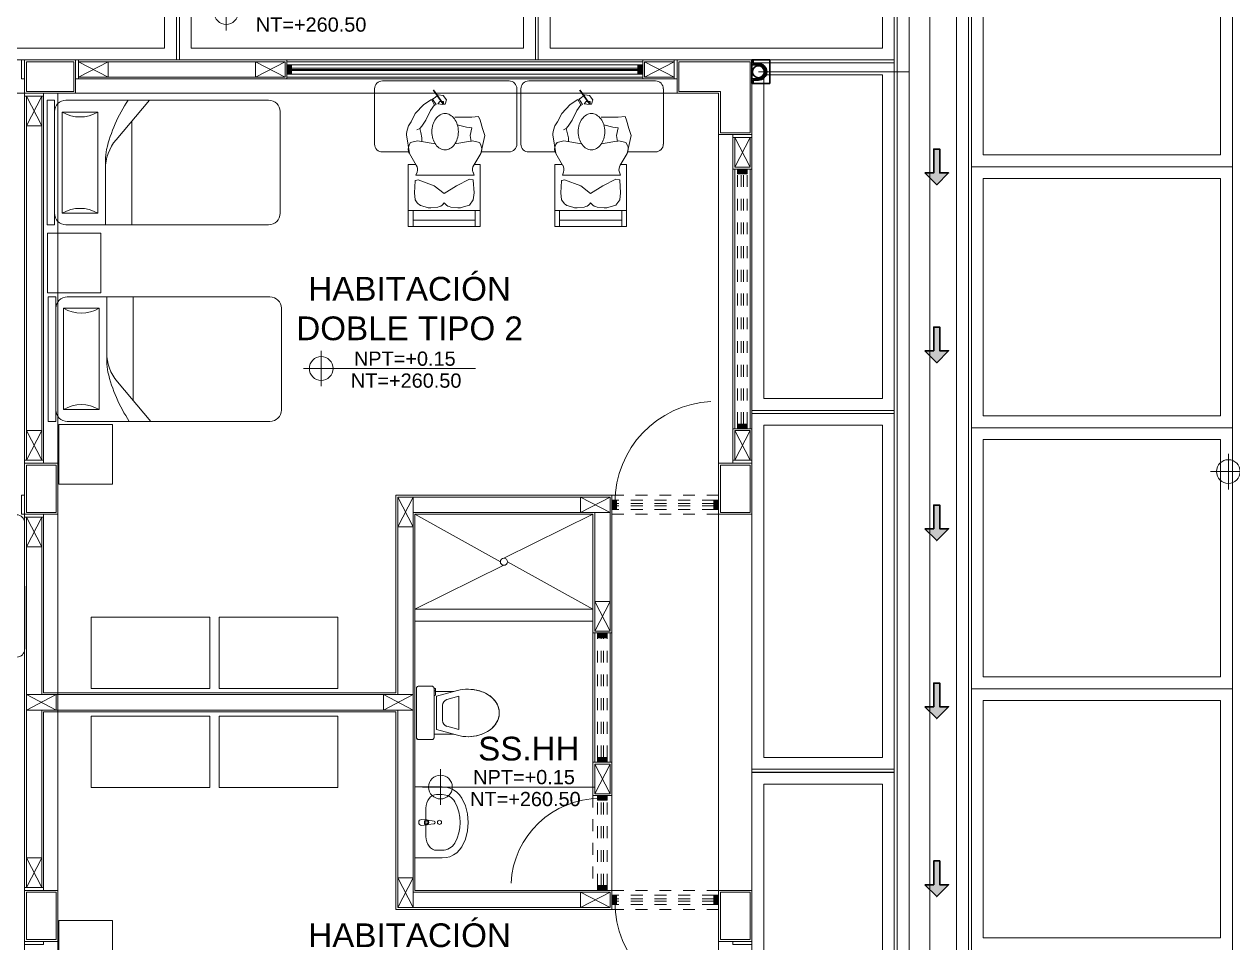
# Model space of a CAD drawing. Header units: metres. Extents: x 349075 to 349285, y 9281902 to 9282050.
# Drawn here: x 349133.65 to 349143.84, y 9281996.08 to 9282003.83 of the extents above; entities that cross this region are included whole.
import ezdxf

# ---------------------------------------------------------------- set-up
doc = ezdxf.new("R2010")
doc.units = ezdxf.units.M
doc.header["$LTSCALE"] = 0.25
doc.linetypes.add('01 nivel$0$HIDDEN2', pattern=[0.1875, 0.125, -0.0625])
doc.linetypes.add('DASHED2', pattern=[0.762, 0.635, -0.127])
for name, color, linetype, lineweight in [('.', 7, 'Continuous', 0), ('0_ CUNETAS', 151, 'Continuous', 5), ('0_VANOS', 30, 'Continuous', 9), ('ARQ-FONDO', 253, 'CONTINUOUS', 9), ('CUNETAS-RED', 5, 'CONTINUOUS', 18)]:
    doc.layers.add(name, color=color, linetype=linetype, lineweight=lineweight)
doc.styles.add('Arial_1', font='arial.ttf', dxfattribs={"height": 0.15})

# ---------------------------------------------------------------- blocks, each defined once
blk = doc.blocks.new('C-4-flat-1-flat-1')
at = {"layer": 'ARQ-FONDO', "lineweight": 0}
for p, q in [((-0.436, -0.063), (-0.436, -0.473)), ((-0.306, -0.043), (-0.416, -0.043)), ((-0.286, -0.088), (-0.286, -0.063)), ((-0.122, -0.088), (-0.286, -0.088)), ((-0.266, -0.127), (-0.09, -0.079)), ((-0.09, -0.079), (-0.122, -0.088)), ((-0.266, -0.268), (-0.266, -0.127)), ((-0.216, -0.268), (-0.216, -0.203)), ((-0.179, -0.155), (-0.077, -0.128)), ((-0.077, -0.408), (-0.077, -0.128)), ((-0.266, -0.268), (-0.266, -0.409)), ((-0.216, -0.268), (-0.216, -0.333)), ((-0.179, -0.381), (-0.077, -0.408)), ((-0.416, -0.493), (-0.306, -0.493)), ((-0.275, -0.418), (-0.286, -0.413)), ((-0.274, -0.454), (-0.286, -0.454)), ((-0.286, -0.473), (-0.274, -0.473)), ((-0.286, -0.473), (-0.274, -0.473)), ((-0.275, -0.454), (-0.275, -0.418)), ((-0.275, -0.448), (-0.122, -0.448)), ((-0.275, -0.448), (-0.122, -0.448)), ((-0.275, -0.454), (-0.275, -0.448)), ((-0.274, -0.454), (-0.275, -0.454)), ((-0.274, -0.473), (-0.274, -0.454)), ((-0.274, -0.473), (-0.274, -0.454)), ((-0.266, -0.409), (-0.09, -0.456)), ((-0.122, -0.448), (-0.09, -0.456))]:
    blk.add_line(p, q, dxfattribs=at)
at = {"layer": 'ARQ-FONDO', "lineweight": 0, "flags": 128}
blk.add_lwpolyline([(-0.416, -0.043), (-0.306, -0.043, -0.016084), (-0.305, -0.043, -0.098696), (-0.298, -0.045, -0.082497), (-0.292, -0.049, -0.052188), (-0.29, -0.052, -0.043988), (-0.288, -0.055, -0.036572), (-0.287, -0.058, -0.034751), (-0.287, -0.061, -0.021821), (-0.286, -0.062, -0.006718), (-0.286, -0.063), (-0.286, -0.473, -0.016083), (-0.286, -0.474, -0.022806), (-0.287, -0.476, -0.021818), (-0.287, -0.478, -0.034754), (-0.288, -0.48, -0.036572), (-0.289, -0.483, -0.043988), (-0.291, -0.486, -0.052186), (-0.294, -0.489, -0.082496), (-0.3, -0.492, -0.082484), (-0.306, -0.493), (-0.416, -0.493, -0.016082), (-0.418, -0.493, -0.098699), (-0.425, -0.491, -0.082496), (-0.43, -0.487, -0.052185), (-0.433, -0.484, -0.043989), (-0.435, -0.481, -0.036572), (-0.436, -0.478, -0.034752), (-0.436, -0.475, -0.021821), (-0.436, -0.473, -0.006719), (-0.436, -0.473), (-0.436, -0.063, -0.016085), (-0.436, -0.062, -0.022804), (-0.436, -0.06, -0.021821), (-0.436, -0.058, -0.034752), (-0.435, -0.056, -0.036572), (-0.434, -0.053, -0.043989), (-0.432, -0.05, -0.052185), (-0.429, -0.047, -0.082499), (-0.423, -0.044, -0.082481), (-0.416, -0.043)], format="xyb", dxfattribs=at)
at = {"layer": 'ARQ-FONDO', "lineweight": 0}
for points in [[(-0.09, -0.456, 0.138325), (0.098, -0.453, 0.067431), (0.17, -0.421, 0.079159), (0.224, -0.373, 0.080244), (0.253, -0.323, 0.196401), (0.251, -0.207, 0.091852), (0.214, -0.151, 0.06635), (0.164, -0.111, 0.067294), (0.091, -0.08, 0.132913), (-0.09, -0.079)], [(-0.09, -0.079, -0.138325), (0.098, -0.082, -0.067431), (0.17, -0.115, -0.079159), (0.224, -0.163, -0.080244), (0.253, -0.212, -0.196401), (0.251, -0.328, -0.091852), (0.214, -0.385, -0.06635), (0.164, -0.424, -0.067294), (0.091, -0.455, -0.132913), (-0.09, -0.456)]]:
    blk.add_lwpolyline(points, format="xyb", dxfattribs=at)
for centre, major_axis, start_param, end_param in [((-0.416, -0.063), (0.02, -0.0013), 1.635126, 3.205922), ((-0.306, -0.063), (0.02, -0.0013), 0.06433, 1.635126), ((-0.166, -0.203), (0.0499, -0.0032), 1.896446, 3.205922), ((-0.166, -0.332), (0.0499, -0.0032), -3.077263, -1.767787), ((-0.416, -0.473), (0.02, -0.0013), -3.077263, -1.506467), ((-0.306, -0.473), (0.02, -0.0013), -1.506467, 0.06433)]:
    blk.add_ellipse(centre, major_axis=major_axis, ratio=1, start_param=start_param, end_param=end_param, dxfattribs=at)
blk = doc.blocks.new('Lavabo 22')
at = {"layer": 'ARQ-FONDO', "linetype": 'Continuous'}
for p, q in [((-0.3, 0), (-0.3, -0.229)), ((0.3, 0), (-0.3, 0)), ((0.3, -0.229), (0.3, 0)), ((0.119, -0.092), (-0.119, -0.092)), ((-0.025, -0.057), (-0.021, -0.099)), ((-0.014, -0.097), (-0.014, -0.082)), ((-0.014, -0.082), (0.014, -0.082)), ((0.014, -0.082), (0.014, -0.097)), ((0.021, -0.099), (0.025, -0.057)), ((-0.235, -0.183), (-0.235, -0.229)), ((-0.018, -0.109), (-0.011, -0.162)), ((0.011, -0.162), (0.018, -0.109)), ((0.235, -0.183), (0.235, -0.229)), ((-0.3, -0.229), (-0.297, -0.263)), ((-0.297, -0.263), (-0.289, -0.295)), ((-0.289, -0.295), (-0.274, -0.326)), ((0.274, -0.326), (0.289, -0.295)), ((0.289, -0.295), (0.297, -0.263)), ((0.297, -0.263), (0.3, -0.229)), ((-0.274, -0.326), (-0.256, -0.353)), ((-0.256, -0.353), (-0.232, -0.377)), ((-0.232, -0.377), (-0.205, -0.396)), ((-0.205, -0.396), (-0.14, -0.426)), ((0.14, -0.426), (0.205, -0.396)), ((0.205, -0.396), (0.232, -0.377)), ((0.232, -0.377), (0.256, -0.353)), ((0.256, -0.353), (0.274, -0.326)), ((-0.14, -0.426), (-0.071, -0.444)), ((-0.071, -0.444), (0, -0.45)), ((0, -0.45), (0.071, -0.444)), ((0.071, -0.444), (0.14, -0.426))]:
    blk.add_line(p, q, dxfattribs=at)
blk.add_circle((0, -0.207), 0.0175, dxfattribs=at)
for centre, radius, start, end in [((0, -0.057), 0.025, 0, 180), ((0, -0.097), 0.0211, 185.1696, 212.771), ((0, -0.097), 0.0136, 180, 0), ((0, -0.097), 0.0211, 327.229, 354.8304), ((0, -0.097), 0.0211, 212.771, 327.229), ((0, -0.16), 0.0112, 187.1389, 352.8611)]:
    blk.add_arc(centre, radius, start, end, dxfattribs=at)
for centre, major_axis, ratio, start_param, end_param in [((-0.119, -0.183), (0.116, 0), 0.783646, 1.570796, 3.141593), ((0.119, -0.183), (0.116, 0), 0.783646, 0, 1.570796), ((-0.119, -0.229), (0, 0.121), 0.956522, 1.570796, 2.644618), ((0.119, -0.229), (0, 0.121), 0.956522, 3.638567, 4.712389), ((0, 0), (0, 0.382), 0.956522, 2.644618, 3.638567)]:
    blk.add_ellipse(centre, major_axis=major_axis, ratio=ratio, start_param=start_param, end_param=end_param, dxfattribs=at)
blk = doc.blocks.new('COLUMNAS BLO DOR 01')
at = {"layer": 'ARQ-FONDO'}
for points, elevation in [([(-5.7, 0), (-6.13, 0), (-6.13, -0.28), (-5.7, -0.28)], -1410.933), ([(-5.715, -0.015), (-6.115, -0.015), (-6.115, -0.265), (-5.715, -0.265)], -1410.933), ([(0, -3.83), (0, -3.4), (-0.28, -3.4), (-0.28, -3.83)], 0), ([(-0.015, -3.815), (-0.015, -3.415), (-0.265, -3.415), (-0.265, -3.815)], 0), ([(0, -7.43), (0, -7), (-0.28, -7), (-0.28, -7.43)], 0), ([(-0.015, -7.415), (-0.015, -7.015), (-0.265, -7.015), (-0.265, -7.415)], 0)]:
    blk.add_lwpolyline(points, close=True, dxfattribs=dict(at, elevation=elevation))
for points in [[(0, -0.63), (0, 0), (-0.63, 0), (-0.63, -0.28), (-0.28, -0.28), (-0.28, -0.63)], [(-0.015, -0.615), (-0.015, -0.015), (-0.615, -0.015), (-0.615, -0.265), (-0.265, -0.265), (-0.265, -0.615)], [(-5.85, -3.83), (-5.85, -3.4), (-6.13, -3.4), (-6.13, -3.83)], [(-5.865, -3.815), (-5.865, -3.415), (-6.115, -3.415), (-6.115, -3.815)], [(-5.85, -7.43), (-5.85, -7), (-6.13, -7), (-6.13, -7.43)], [(-5.865, -7.415), (-5.865, -7.015), (-6.115, -7.015), (-6.115, -7.415)]]:
    blk.add_lwpolyline(points, close=True, dxfattribs=at)
blk = doc.blocks.new('*U998')
at = {"linetype": 'Continuous', "true_color": 0xbebebe}
for points in [[(3032.131, 1351.189), (3032.131, 1351.269), (3032.171, 1351.269), (3032.171, 1351.189)], [(3034.281, 1351.189), (3034.281, 1351.269), (3034.321, 1351.269), (3034.321, 1351.189)]]:
    blk.add_hatch(color=9, dxfattribs=at).paths.add_polyline_path(points)
at = {"layer": '0_VANOS', "linetype": 'Continuous'}
for p, q in [((3032.131, 1351.269), (3032.171, 1351.269)), ((3032.131, 1351.269), (3032.131, 1351.189)), ((3032.171, 1351.269), (3032.171, 1351.189)), ((3034.281, 1351.189), (3034.281, 1351.269)), ((3034.281, 1351.269), (3034.321, 1351.269)), ((3034.321, 1351.269), (3034.321, 1351.189)), ((3032.171, 1351.189), (3032.131, 1351.189)), ((3034.321, 1351.189), (3034.281, 1351.189))]:
    blk.add_line(p, q, dxfattribs=at)
at = {"layer": '0_VANOS', "linetype": '01 nivel$0$HIDDEN2', "ltscale": 0.5}
for p, q in [((3032.171, 1351.269), (3034.281, 1351.269)), ((3032.171, 1351.239), (3034.281, 1351.239)), ((3032.171, 1351.219), (3034.281, 1351.219)), ((3032.171, 1351.189), (3034.281, 1351.189))]:
    blk.add_line(p, q, dxfattribs=at)
at = {"layer": '0_VANOS', "linetype": '01 nivel$0$HIDDEN2'}
blk.add_line((3034.281, 1351.269), (3034.321, 1351.269), dxfattribs=at)
blk = doc.blocks.new('*U1001')
at = {"linetype": 'Continuous', "lineweight": 0, "true_color": 0xbebebe}
for points in [[(3037.252, 1360.543), (3037.212, 1360.543), (3037.212, 1360.463), (3037.252, 1360.463)], [(3040.212, 1360.543), (3040.172, 1360.543), (3040.172, 1360.463), (3040.212, 1360.463)]]:
    blk.add_hatch(color=9, dxfattribs=at).paths.add_polyline_path(points)
at = {"layer": '0_VANOS', "linetype": 'Continuous'}
for p, q in [((3037.252, 1360.513), (3040.172, 1360.513)), ((3037.252, 1360.503), (3040.172, 1360.503)), ((3037.252, 1360.493), (3040.172, 1360.493))]:
    blk.add_line(p, q, dxfattribs=at)
for points in [[(3037.212, 1360.543), (3037.212, 1360.463), (3037.252, 1360.463), (3037.252, 1360.543)], [(3037.252, 1360.543), (3040.172, 1360.543), (3040.172, 1360.463), (3037.252, 1360.463)], [(3040.172, 1360.543), (3040.172, 1360.463), (3040.212, 1360.463), (3040.212, 1360.543)]]:
    blk.add_lwpolyline(points, close=True, dxfattribs=at)
blk = doc.blocks.new('*U997')
at = {"linetype": 'Continuous', "true_color": 0xbebebe}
for points in [[(3032.131, 1351.189), (3032.131, 1351.269), (3032.171, 1351.269), (3032.171, 1351.189)], [(3033.181, 1351.189), (3033.181, 1351.269), (3033.221, 1351.269), (3033.221, 1351.189)]]:
    blk.add_hatch(color=9, dxfattribs=at).paths.add_polyline_path(points)
at = {"layer": '0_VANOS', "linetype": 'Continuous'}
for p, q in [((3032.131, 1351.269), (3032.171, 1351.269)), ((3032.131, 1351.269), (3032.131, 1351.189)), ((3032.171, 1351.269), (3032.171, 1351.189)), ((3033.181, 1351.189), (3033.181, 1351.269)), ((3033.181, 1351.269), (3033.221, 1351.269)), ((3033.221, 1351.269), (3033.221, 1351.189)), ((3032.171, 1351.189), (3032.131, 1351.189)), ((3033.221, 1351.189), (3033.181, 1351.189))]:
    blk.add_line(p, q, dxfattribs=at)
at = {"layer": '0_VANOS', "linetype": '01 nivel$0$HIDDEN2', "ltscale": 0.5}
for p, q in [((3032.171, 1351.269), (3033.181, 1351.269)), ((3032.171, 1351.239), (3033.181, 1351.239)), ((3032.171, 1351.219), (3033.181, 1351.219)), ((3032.171, 1351.189), (3033.181, 1351.189))]:
    blk.add_line(p, q, dxfattribs=at)
at = {"layer": '0_VANOS', "linetype": '01 nivel$0$HIDDEN2'}
blk.add_line((3033.181, 1351.269), (3033.221, 1351.269), dxfattribs=at)
blk = doc.blocks.new('montante')
at = {"layer": 'ARQ-FONDO', "lineweight": 30}
for p, q in [((0, 0.07), (0.045, 0.07)), ((0, 0.06), (0.055, 0.06)), ((0.045, 0.07), (0.045, 0.095)), ((0, -0.06), (0.055, -0.06)), ((0, -0.07), (0.045, -0.07)), ((0.045, -0.07), (0.045, -0.095))]:
    blk.add_line(p, q, dxfattribs=at)
blk.add_lwpolyline([(-0.095, 0.1), (-0.095, -0.1), (0.055, -0.1), (0.055, 0.1)], close=True, dxfattribs=at)
blk.add_circle((0, 0), 0.05, dxfattribs=at)
for centre, radius, start, end in [((0, 0), 0.07, 90, 270), ((0, 0), 0.06, 90, 270), ((0.05, 0.095), 0.005, 0, 180), ((0.05, -0.095), 0.005, 180, 0)]:
    blk.add_arc(centre, radius, start, end, dxfattribs=at)
blk = doc.blocks.new('CAMA DE PLAZA Y MEDIA')
at = {"layer": 'ARQ-FONDO', "linetype": 'ByBlock', "lineweight": 0}
for p, q in [((-2.464, -0.474), (-2.464, 0.576)), ((-2.4, 0.576), (-2.464, 0.576)), ((-2.4, -0.474), (-2.4, 0.576)), ((-2.304, 0.576), (-0.596, 0.576)), ((-1.972, 0.576), (-1.972, 0.031)), ((-1.748, 0.576), (-1.748, -0.298)), ((-2.036, 0.48), (-2.336, 0.48)), ((-2.336, -0.374), (-2.336, 0.48)), ((-2.036, -0.374), (-2.036, 0.48)), ((-0.5, 0.48), (-0.5, -0.378)), ((-1.6, -0.474), (-1.882, -0.14)), ((-2.336, -0.374), (-2.036, -0.374)), ((-2.4, -0.474), (-2.464, -0.474)), ((-0.596, -0.474), (-2.304, -0.474))]:
    blk.add_line(p, q, dxfattribs=at)
for centre, radius, start, end in [((-2.304, 0.48), 0.096, 90, 180), ((-0.596, 0.48), 0.096, 0, 90), ((-2.186, 0.73), 0.292, 239.0362, 300.9638), ((-1.588, 0.107), 0.384, 180, 220.1059), ((-1.588, 0.031), 0.384, 180, 193.3928), ((-0.695, 0.244), 1.302, 193.3928, 213.4501), ((-2.304, -0.378), 0.096, 180, 270), ((-2.186, -0.624), 0.292, 59.0362, 120.9638), ((-0.596, -0.378), 0.096, 270, 0)]:
    blk.add_arc(centre, radius, start, end, dxfattribs=at)
blk = doc.blocks.new('escritorio dormitorios')
at = {"layer": 'ARQ-FONDO', "linetype": 'ByBlock', "lineweight": 0}
for p, q in [((-0.672, 0.428, -11.931), (0.395, 0.429, -80.123)), ((-0.738, -0.105, -80.123), (-0.738, 0.361, -80.123)), ((0.462, 0.362, -148.314), (0.462, -0.104, -148.314)), ((0.401, -0.17, -167.513), (0.163, -0.17, -167.513))]:
    blk.add_line(p, q, dxfattribs=at)
at = {"layer": 'ARQ-FONDO', "lineweight": 0}
for p, q in [((-0.395, 0.153), (-0.323, 0.229)), ((-0.323, 0.229), (-0.258, 0.272)), ((-0.234, 0.227), (-0.267, 0.178)), ((-0.258, 0.272), (-0.234, 0.227)), ((-0.254, 0.263), (-0.249, 0.275)), ((-0.249, 0.275), (-0.219, 0.229)), ((-0.219, 0.229), (-0.236, 0.221)), ((-0.43, 0.084), (-0.395, 0.153)), ((-0.267, 0.178), (-0.307, 0.097)), ((-0.356, 0.026), (-0.381, 0.016)), ((-0.34, 0.048), (-0.356, 0.026)), ((-0.307, 0.097), (-0.34, 0.048)), ((-0.445, -0.183), (-0.469, -0.027)), ((-0.447, -0.112), (-0.434, -0.09)), ((-0.434, -0.09), (-0.376, -0.077)), ((-0.376, -0.077), (-0.228, -0.103)), ((0.088, -0.077), (-0.061, -0.103)), ((0.146, -0.09), (0.088, -0.077)), ((0.158, -0.112), (0.146, -0.09)), ((-0.387, -0.281), (-0.445, -0.183)), ((0.098, -0.281), (0.157, -0.183)), ((-0.454, -0.277), (-0.454, -0.799)), ((-0.389, -0.277), (-0.454, -0.277)), ((0.152, -0.277), (0.101, -0.277)), ((0.152, -0.799), (0.152, -0.277)), ((-0.394, -0.411), (-0.37, -0.406)), ((-0.389, -0.367), (-0.38, -0.34)), ((0.101, -0.367), (-0.389, -0.367)), ((-0.389, -0.367), (0.101, -0.367)), ((-0.37, -0.406), (-0.235, -0.457)), ((-0.048, -0.457), (0.062, -0.399)), ((0.062, -0.399), (0.092, -0.405)), ((0.101, -0.367), (0.092, -0.34)), ((-0.396, -0.413), (-0.402, -0.515)), ((-0.235, -0.457), (-0.151, -0.522)), ((-0.151, -0.522), (-0.048, -0.457)), ((0.094, -0.408), (0.101, -0.515)), ((-0.402, -0.515), (-0.396, -0.573)), ((-0.396, -0.573), (-0.378, -0.599)), ((-0.159, -0.609), (-0.151, -0.599)), ((-0.143, -0.609), (-0.151, -0.599)), ((0.094, -0.573), (0.062, -0.618)), ((0.101, -0.515), (0.094, -0.573)), ((-0.454, -0.664), (0.152, -0.664)), ((-0.414, -0.664), (-0.414, -0.799)), ((-0.34, -0.626), (-0.294, -0.64)), ((-0.265, -0.642), (-0.205, -0.635)), ((-0.037, -0.642), (-0.096, -0.635)), ((0.062, -0.618), (-0.007, -0.64)), ((0.111, -0.664), (0.111, -0.799)), ((-0.454, -0.799), (0.152, -0.799)), ((-0.414, -0.747), (0.111, -0.747))]:
    blk.add_line(p, q, dxfattribs=at)
at = {"layer": 'ARQ-FONDO', "lineweight": 0, "const_width": 0.014}
blk.add_lwpolyline([(-0.157, 0.23), (-0.243, 0.352)], dxfattribs=at)
at = {"layer": 'ARQ-FONDO', "lineweight": 0}
for points in [[(-0.249, 0.275), (-0.227, 0.287), (-0.201, 0.31), (-0.16, 0.306), (-0.133, 0.27), (-0.143, 0.233), (-0.156, 0.233), (-0.156, 0.254), (-0.189, 0.255), (-0.205, 0.236), (-0.162, 0.228)], [(0.157, -0.183), (0.191, -0.032), (0.171, 0.026), (0.152, 0.097), (0.139, 0.129), (0.081, 0.122), (0.023, 0.122), (-0.061, 0.122)], [(-0.43, 0.084), (-0.453, 0.049), (-0.464, 0.013), (-0.469, -0.015), (-0.469, -0.03)], [(-0.356, 0.026), (-0.348, -0.008), (-0.339, -0.052), (-0.339, -0.083)], [(-0.041, 0.058), (0.036, 0.039), (0.081, 0.032), (0.068, -0.032), (0.075, -0.084)]]:
    blk.add_lwpolyline(points, dxfattribs=at)
blk.add_lwpolyline([(-0.256, 0, 0.07405), (-0.247, -0.06, 0.084801), (-0.223, -0.108, 0.106336), (-0.185, -0.142, 0.128955), (-0.144, -0.153, 0.128955), (-0.103, -0.142, 0.106336), (-0.065, -0.108, 0.084801), (-0.041, -0.06, 0.07405), (-0.032, 0, 0.07405), (-0.041, 0.06, 0.084801), (-0.065, 0.108, 0.106336), (-0.103, 0.142, 0.128955), (-0.144, 0.153, 0.128955), (-0.185, 0.142, 0.106336), (-0.223, 0.108, 0.084801), (-0.247, 0.06, 0.07405)], format="xyb", close=True, dxfattribs=at)
at = {"layer": 'ARQ-FONDO', "linetype": 'ByBlock', "lineweight": 0, "elevation": -80.123}
blk.add_lwpolyline([(-0.451, -0.171), (-0.672, -0.171, -0.414214), (-0.738, -0.105)], format="xyb", dxfattribs=at)
at = {"layer": 'ARQ-FONDO', "linetype": 'ByBlock', "lineweight": 0}
for centre, start, end in [((-0.672, 0.361, -11.931), 90, 180), ((0.395, 0.362, -80.123), 360, 90), ((0.395, -0.104, -148.314), 270, 0)]:
    blk.add_arc(centre, 0.0665, start, end, dxfattribs=at)
at = {"layer": 'ARQ-FONDO', "lineweight": 0}
for centre, radius, start, end in [((-0.384, -0.147), 0.0714, 150.9331, 210.9765), ((0.095, -0.147), 0.0714, 329.0235, 29.0669), ((-0.448, -0.318), 0.0714, 341.5564, 30.9765), ((0.159, -0.318), 0.0714, 149.0235, 198.4436), ((0.091, -0.408), 0.0028, 3.3682, 78.6956), ((0.091, -0.408), 0.0028, 3.3682, 78.6956), ((-0.393, -0.413), 0.0028, 101.3044, 176.6318), ((-0.32, -0.557), 0.0714, 215.5514, 252.9054), ((-0.214, -0.564), 0.0714, 277.1215, 321.3261), ((-0.087, -0.564), 0.0714, 218.6739, 262.8785), ((-0.273, -0.571), 0.0714, 252.9054, 277.1215), ((-0.028, -0.571), 0.0714, 262.8785, 287.0946)]:
    blk.add_arc(centre, radius, start, end, dxfattribs=at)
blk = doc.blocks.new('*U1569')
blk.add_arc((0.022, 0.048), 0.853, 0.1579, 87.0814)
blk = doc.blocks.new('*U995')
at = {"lineweight": 0}
blk.add_arc((0.022, 0.048), 0.753, 0.1579, 87.0814, dxfattribs=at)
blk = doc.blocks.new('*U1074')
at = {"linetype": 'Continuous', "true_color": 0xbebebe}
for points in [[(3032.131, 1351.189), (3032.131, 1351.269), (3032.171, 1351.269), (3032.171, 1351.189)], [(3032.991, 1351.189), (3032.991, 1351.269), (3033.031, 1351.269), (3033.031, 1351.189)]]:
    blk.add_hatch(color=9, dxfattribs=at).paths.add_polyline_path(points)
at = {"layer": '0_VANOS', "linetype": 'Continuous'}
for p, q in [((3032.131, 1351.269), (3032.171, 1351.269)), ((3032.131, 1351.269), (3032.131, 1351.189)), ((3032.171, 1351.269), (3032.171, 1351.189)), ((3032.991, 1351.189), (3032.991, 1351.269)), ((3032.991, 1351.269), (3033.031, 1351.269)), ((3033.031, 1351.269), (3033.031, 1351.189)), ((3032.171, 1351.189), (3032.131, 1351.189)), ((3033.031, 1351.189), (3032.991, 1351.189))]:
    blk.add_line(p, q, dxfattribs=at)
at = {"layer": '0_VANOS', "linetype": '01 nivel$0$HIDDEN2', "ltscale": 0.5}
for p, q in [((3032.171, 1351.269), (3032.991, 1351.269)), ((3032.171, 1351.239), (3032.991, 1351.239)), ((3032.171, 1351.219), (3032.991, 1351.219)), ((3032.171, 1351.189), (3032.991, 1351.189))]:
    blk.add_line(p, q, dxfattribs=at)
at = {"layer": '0_VANOS', "linetype": '01 nivel$0$HIDDEN2'}
blk.add_line((3032.991, 1351.269), (3033.031, 1351.269), dxfattribs=at)
blk = doc.blocks.new('*U999')
at = {"linetype": 'Continuous', "true_color": 0xbebebe}
for points in [[(3032.131, 1351.189), (3032.131, 1351.269), (3032.171, 1351.269), (3032.171, 1351.189)], [(3032.891, 1351.189), (3032.891, 1351.269), (3032.931, 1351.269), (3032.931, 1351.189)]]:
    blk.add_hatch(color=9, dxfattribs=at).paths.add_polyline_path(points)
at = {"layer": '0_VANOS', "linetype": 'Continuous'}
for p, q in [((3032.131, 1351.269), (3032.171, 1351.269)), ((3032.131, 1351.269), (3032.131, 1351.189)), ((3032.171, 1351.269), (3032.171, 1351.189)), ((3032.891, 1351.189), (3032.891, 1351.269)), ((3032.891, 1351.269), (3032.931, 1351.269)), ((3032.931, 1351.269), (3032.931, 1351.189)), ((3032.171, 1351.189), (3032.131, 1351.189)), ((3032.931, 1351.189), (3032.891, 1351.189))]:
    blk.add_line(p, q, dxfattribs=at)
at = {"layer": '0_VANOS', "linetype": '01 nivel$0$HIDDEN2', "ltscale": 0.5}
for p, q in [((3032.171, 1351.269), (3032.891, 1351.269)), ((3032.171, 1351.239), (3032.891, 1351.239)), ((3032.171, 1351.219), (3032.891, 1351.219)), ((3032.171, 1351.189), (3032.891, 1351.189))]:
    blk.add_line(p, q, dxfattribs=at)
at = {"layer": '0_VANOS', "linetype": '01 nivel$0$HIDDEN2'}
blk.add_line((3032.891, 1351.269), (3032.931, 1351.269), dxfattribs=at)
blk = doc.blocks.new('Cotas de elevación - M_Cota de elevación - Destino rellenado-517392-Nivel 1')
at = {"layer": 'ARQ-FONDO'}
for p, q in [((0, -0.0015), (0, 0.0015)), ((-0.0015, 0), (0.013, 0))]:
    blk.add_line(p, q, dxfattribs=at)
blk.add_circle((0, 0), 0.001, dxfattribs=at)
blk = doc.blocks.new('EDF 06 PG BLOQUE')
at = {"layer": 'ARQ-FONDO'}
for p, q in [((-3.92, 0, 0), (-5.675, 0, 0)), ((-5.675, -0.16, 0), (-5.675, 0, 0)), ((-0.92, 0, 0), (-3.92, 0, 0)), ((-3.92, -0.16, 0), (-3.92, 0, 0)), ((-5.425, -0.015, -1410.933), (-5.675, -0.145, -1410.933)), ((-5.675, -0.015, -1410.933), (-5.425, -0.145, -1410.933)), ((-4.185, -0.015, 0), (-5.425, -0.015, 0)), ((-4.185, -0.015, -1410.933), (-3.935, -0.145, -1410.933)), ((-3.935, -0.015, -1410.933), (-4.185, -0.145, -1410.933)), ((-0.92, -0.015, 684.918), (-3.92, -0.015, 684.918)), ((-0.905, -0.015, -1410.933), (-0.655, -0.145, -1410.933)), ((-0.655, -0.015, -1410.933), (-0.905, -0.145, -1410.933)), ((-3.92, -0.16, 0), (-5.675, -0.16, 0)), ((-4.185, -0.145, 0), (-5.425, -0.145, -1410.933)), ((-0.92, -0.145, 684.918), (-3.92, -0.145, 684.918)), ((-0.92, -0.16, 0), (-3.92, -0.16, 0)), ((-6.13, -0.305, -1410.933), (-6.13, -3.375)), ((-6.13, -0.305, -1410.933), (-5.97, -0.305, -1410.933)), ((-6.115, -0.555, -1410.933), (-5.985, -0.305, -1410.933)), ((-6.115, -0.305, -1410.933), (-5.985, -0.555, -1410.933)), ((-5.97, -0.305, -1410.933), (-5.97, -3.375)), ((-6.115, -0.555, 684.918), (-6.115, -3.125)), ((-5.985, -0.555, 684.918), (-5.985, -3.125)), ((-0.145, -0.905), (-0.015, -0.655)), ((-0.145, -0.655), (-0.015, -0.905)), ((-0.16, -0.92, 0), (-0.16, -3.2, 0)), ((-0.145, -0.92, 684.918), (-0.145, -3.11, 684.918)), ((-0.015, -0.92, 684.918), (-0.015, -3.11, 684.918)), ((0, -0.92, 0), (0, -3.11, 0)), ((-6.115, -3.125), (-5.985, -3.375)), ((-6.115, -3.375), (-5.985, -3.125)), ((-0.145, -3.125), (-0.015, -3.375)), ((-0.145, -3.375), (-0.015, -3.125)), ((-6.13, -3.375), (-5.97, -3.375)), ((-1.18, -3.67, 0), (-3, -3.67, 0)), ((-3, -3.67, 0), (-3, -5.335, 0)), ((-1.195, -3.685, 684.918), (-2.985, -3.685, 684.918)), ((-2.985, -3.685, 684.918), (-2.985, -5.35, 684.918)), ((-2.985, -3.935, 684.918), (-2.855, -3.685, 684.918)), ((-2.985, -3.685, 684.918), (-2.855, -3.935, 684.918)), ((-1.195, -3.685, 684.918), (-1.445, -3.815, 684.918)), ((-1.445, -3.685, 684.918), (-1.195, -3.815, 684.918)), ((-1.195, -3.685, 684.918), (-1.195, -4.565, 684.918)), ((-1.18, -3.83, 0), (-1.18, -3.67, 0)), ((-6.13, -3.83, 0), (-6.13, -7, 0)), ((-6.13, -3.855, 0), (-6.13, -7, 0)), ((-6.13, -3.855, 0), (-5.97, -3.855, 0)), ((-6.115, -4.105), (-5.985, -3.855)), ((-6.115, -3.855), (-5.985, -4.105)), ((-5.97, -3.855, 0), (-5.97, -5.335, 0)), ((-1.325, -3.815, 684.918), (-2.855, -3.815, 684.918)), ((-2.855, -3.815, 684.918), (-2.855, -7.015, 684.918)), ((-1.34, -3.83, 0), (-2.84, -3.83, 0)), ((-2.84, -3.83, 0), (-2.84, -7, 0)), ((-1.34, -3.83, 0), (-1.34, -5.92, 0)), ((-1.325, -3.815, 684.918), (-1.325, -4.565, 684.918)), ((-1.18, -3.83, 0), (-1.18, -5.92, 0)), ((-6.115, -4.105), (-6.115, -6.725)), ((-5.985, -4.105), (-5.985, -5.35, 684.918)), ((-1.325, -4.565, -684.918), (-1.195, -4.815, -684.918)), ((-1.325, -4.815, -684.918), (-1.195, -4.565, -684.918)), ((-1.34, -4.63, 684.918), (-2.84, -4.63, 684.918)), ((-1.34, -4.73, 684.918), (-2.84, -4.73, 684.918)), ((-1.18, -4.83, 0), (-1.34, -4.83, 0)), ((-1.325, -4.83, 684.918), (-1.325, -5.92, 684.918)), ((-1.195, -4.83, 684.918), (-1.195, -5.92, 684.918)), ((-6.115, -5.35, 684.918), (-5.865, -5.48, 684.918)), ((-5.865, -5.35, 684.918), (-6.115, -5.48, 684.918)), ((-3, -5.335, 0), (-5.97, -5.335, 0)), ((-3.105, -5.35, 684.918), (-5.865, -5.35, 684.918)), ((-3.105, -5.35, 684.918), (-2.855, -5.48, 684.918)), ((-2.855, -5.35, 684.918), (-3.105, -5.48, 684.918)), ((-2.985, -5.35, 684.918), (-2.985, -5.35, 684.918)), ((-5.985, -5.48, 684.918), (-5.985, -6.725)), ((-5.97, -5.495, 0), (-5.97, -6.85, 0)), ((-5.97, -5.495, 0), (-5.97, -7, 0)), ((-3, -5.495, 0), (-5.97, -5.495, 0)), ((-3.105, -5.48, 684.918), (-5.865, -5.48, 684.918)), ((-3, -5.495, 0), (-3, -7.16, 0)), ((-2.985, -5.48, 684.918), (-2.985, -7.145, 684.918)), ((-1.325, -5.935), (-1.195, -6.185)), ((-1.325, -6.185), (-1.195, -5.935)), ((-1.18, -7, 0), (-1.18, -6.2)), ((-6.115, -6.725), (-5.985, -6.975)), ((-6.115, -6.975), (-5.985, -6.725)), ((-2.985, -7.145, 684.918), (-2.855, -6.895, 684.918)), ((-2.985, -6.895, 684.918), (-2.855, -7.145, 684.918)), ((-1.445, -7.015, 684.918), (-2.855, -7.015, 684.918)), ((-1.18, -7, 0), (-2.84, -7, 0)), ((-1.195, -7.015), (-1.445, -7.145)), ((-1.445, -7.015), (-1.195, -7.145)), ((-1.18, -7, 0), (-1.18, -7.16, 0)), ((-1.18, -7.16, 0), (-3, -7.16, 0)), ((-1.445, -7.145, 684.918), (-2.985, -7.145, 684.918)), ((-6.13, -7.33, 0), (-6.13, -10.55, 0))]:
    blk.add_line(p, q, dxfattribs=at)
at = {"layer": 'ARQ-FONDO', "lineweight": 0}
for p, q in [((-2.84, -3.83, 0), (-2.12, -4.23, 0)), ((-1.34, -3.83, 0), (-2.09, -4.2, 0)), ((-2.09, -4.26, 0), (-2.84, -4.63, 0)), ((-2.06, -4.23, 0), (-1.34, -4.63, 0))]:
    blk.add_line(p, q, dxfattribs=at)
at = {"layer": 'ARQ-FONDO', "lineweight": 5}
blk.add_line((0, -3.83), (0, -7, 0), dxfattribs=at)
at = {"layer": 'ARQ-FONDO', "ltscale": 0.7}
for points, elevation in [([(-19.23, 1.5), (1.5, 1.5), (1.5, -12.33), (-19.23, -12.33)], 0), ([(-0.63, -0.28), (-0.63, 0), (-17.1, 0), (-17.1, -0.28)], 0), ([(-5.85, -0.28), (-6.13, -0.28), (-6.13, -10.55), (-5.85, -10.55)], 684.918)]:
    blk.add_lwpolyline(points, close=True, dxfattribs=dict(at, elevation=elevation))
at = {"layer": 'ARQ-FONDO'}
for points, elevation in [([(-5.7, 0), (-5.675, 0), (-5.675, -0.16), (-5.7, -0.16)], -1410.933), ([(-0.655, 0), (-0.92, 0), (-0.92, -0.16), (-0.655, -0.16)], -1410.933), ([(-0.63, 0), (-0.655, 0), (-0.655, -0.16), (-0.63, -0.16)], -1410.933), ([(-6.13, 0), (-6.155, 0), (-6.155, -0.16), (-6.13, -0.16)], -1410.933), ([(-5.675, -0.015), (-5.425, -0.015), (-5.425, -0.145), (-5.675, -0.145)], -1410.933), ([(-3.935, -0.015), (-4.185, -0.015), (-4.185, -0.145), (-3.935, -0.145)], -1410.933), ([(-0.655, -0.015), (-0.905, -0.015), (-0.905, -0.145), (-0.655, -0.145)], -1410.933), ([(-6.13, -0.28), (-6.13, -0.305), (-5.97, -0.305), (-5.97, -0.28)], -1410.933), ([(-6.115, -0.305), (-6.115, -0.555), (-5.985, -0.555), (-5.985, -0.305)], -1410.933), ([(-0.16, -3.375), (-0.16, -3.11), (0, -3.11), (0, -3.375)], 0), ([(-0.145, -3.375), (-0.145, -3.125), (-0.015, -3.125), (-0.015, -3.375)], 0), ([(-0.16, -3.4), (-0.16, -3.375), (0, -3.375), (0, -3.4)], 0), ([(-2.985, -3.685), (-2.985, -3.935), (-2.855, -3.935), (-2.855, -3.685)], 684.918), ([(-1.445, -3.685), (-1.195, -3.685), (-1.195, -3.815), (-1.445, -3.815)], 684.918), ([(-1.325, -4.815), (-1.325, -4.565), (-1.195, -4.565), (-1.195, -4.815)], -684.918), ([(-5.865, -5.35), (-6.115, -5.35), (-6.115, -5.48), (-5.865, -5.48)], 684.918), ([(-2.855, -5.35), (-3.105, -5.35), (-3.105, -5.48), (-2.855, -5.48)], 684.918), ([(-1.34, -6.2), (-1.34, -5.92), (-1.18, -5.92), (-1.18, -6.2)], 0), ([(-1.325, -6.185), (-1.325, -5.935), (-1.195, -5.935), (-1.195, -6.185)], 0), ([(-2.985, -6.895), (-2.985, -7.145), (-2.855, -7.145), (-2.855, -6.895)], 684.918), ([(-1.445, -7.015), (-1.195, -7.015), (-1.195, -7.145), (-1.445, -7.145)], 0), ([(-0.16, -7.43), (-0.16, -7.455), (0, -7.455), (0, -7.43)], 0)]:
    blk.add_lwpolyline(points, close=True, dxfattribs=dict(at, elevation=elevation))
at = {"layer": 'ARQ-FONDO', "ltscale": 0.7}
blk.add_lwpolyline([(0, -0.63), (-0.28, -0.63), (-0.28, -10.2), (0, -10.2)], close=True, dxfattribs=at)
at = {"layer": 'ARQ-FONDO'}
for points in [[(-0.16, -0.63), (-0.16, -0.655), (0, -0.655), (0, -0.63)], [(-0.16, -0.655), (-0.16, -0.92), (0, -0.92), (0, -0.655)], [(-0.145, -0.655), (-0.145, -0.905), (-0.015, -0.905), (-0.015, -0.655)], [(-6.115, -3.375), (-6.115, -3.125), (-5.985, -3.125), (-5.985, -3.375)], [(-6.13, -3.4), (-6.13, -3.375), (-5.97, -3.375), (-5.97, -3.4)], [(-6.13, -3.67), (-6.155, -3.67), (-6.155, -3.83), (-6.13, -3.83)], [(-6.13, -3.83), (-6.13, -3.855), (-5.97, -3.855), (-5.97, -3.83)], [(-6.115, -3.855), (-6.115, -4.105), (-5.985, -4.105), (-5.985, -3.855)], [(-6.115, -6.975), (-6.115, -6.725), (-5.985, -6.725), (-5.985, -6.975)], [(-6.13, -7), (-6.13, -6.975), (-5.97, -6.975), (-5.97, -7)], [(-6.13, -7.43), (-6.13, -7.455), (-5.97, -7.455), (-5.97, -7.43)]]:
    blk.add_lwpolyline(points, close=True, dxfattribs=at)
at = {"layer": 'ARQ-FONDO', "lineweight": 0}
for points, elevation in [([(-5.938, -1.461), (-5.487, -1.461), (-5.487, -1.962), (-5.938, -1.962)], -1390.384), ([(-5.841, -3.575), (-5.39, -3.575), (-5.39, -3.074), (-5.841, -3.074)], -2075.302), ([(-4.57, -5.298), (-5.57, -5.298), (-5.57, -4.698), (-4.57, -4.698)], -705.466), ([(-3.491, -5.298), (-4.491, -5.298), (-4.491, -4.698), (-3.491, -4.698)], -705.466), ([(-4.57, -5.532), (-5.57, -5.532), (-5.57, -6.132), (-4.57, -6.132)], -705.466), ([(-3.491, -5.532), (-4.491, -5.532), (-4.491, -6.132), (-3.491, -6.132)], -705.466), ([(-5.841, -7.255), (-5.39, -7.255), (-5.39, -7.756), (-5.841, -7.756)], -2075.302)]:
    blk.add_lwpolyline(points, close=True, dxfattribs=dict(at, elevation=elevation))
at = {"layer": 'ARQ-FONDO', "linetype": 'DASHED2', "ltscale": 0.3}
for points, elevation in [([(-0.28, -3.67), (-1.18, -3.67), (-1.18, -3.83), (-0.28, -3.83)], 0), ([(-1.18, -7), (-1.18, -6.2), (-1.34, -6.2), (-1.34, -7)], 684.918), ([(-0.28, -7), (-1.18, -7), (-1.18, -7.16), (-0.28, -7.16)], 0)]:
    blk.add_lwpolyline(points, close=True, dxfattribs=dict(at, elevation=elevation))
at = {"layer": 'ARQ-FONDO', "lineweight": 0}
blk.add_circle((-2.09, -4.23), 0.03, dxfattribs=at)
at = {"layer": 'ARQ-FONDO'}
blk.add_blockref('COLUMNAS BLO DOR 01', (0, 0), dxfattribs=at)
at = {"layer": 'ARQ-FONDO', "lineweight": 0}
for name, p, rotation in [('montante', (0.055, -0.1), 180), ('Lavabo 22', (-2.84, -6.427, 0), 89.99929605922883)]:
    blk.add_blockref(name, p, dxfattribs=dict(at, rotation=rotation))
at = {"layer": 'ARQ-FONDO', "xscale": -1}
for name, p in [('*U1001', (3036.292, -1360.583, -1410.933)), ('*U1569', (-0.28, -3.78)), ('*U1074', (3031.851, -1358.309, -684.918))]:
    blk.add_blockref(name, p, dxfattribs=at)
at = {"layer": 'ARQ-FONDO', "lineweight": 0}
for name, p in [('escritorio dormitorios', (-2.442, -0.605, 701.901)), ('escritorio dormitorios', (-1.208, -0.605, 701.901)), ('CAMA DE PLAZA Y MEDIA', (-3.466, -2.573, -1390.384))]:
    blk.add_blockref(name, p, dxfattribs=at)
at = {"layer": 'ARQ-FONDO', "lineweight": 0, "xscale": -1, "rotation": 180}
blk.add_blockref('CAMA DE PLAZA Y MEDIA', (-3.477, -0.813, -1390.384), dxfattribs=at)
at = {"layer": 'ARQ-FONDO', "xscale": -1}
for name, p, rotation in [('*U998', (-1351.309, -3035.241), 270), ('C-4-flat-1-flat-1', (-2.392, -5.772, 0), 180), ('*U999', (-1352.489, -3039.131, -684.918), 270)]:
    blk.add_blockref(name, p, dxfattribs=dict(at, rotation=rotation))
at = {"layer": 'ARQ-FONDO', "xscale": 99.99999999999991, "yscale": 99.99999999999991, "zscale": 99.99999999999991}
for p in [(-3.63, -2.601, 684.918), (-2.625, -6.129, 0)]:
    blk.add_blockref('Cotas de elevación - M_Cota de elevación - Destino rellenado-517392-Nivel 1', p, dxfattribs=at)
at = {"layer": 'ARQ-FONDO'}
for name, p, rotation in [('*U1074', (3031.851, 1347.479, -684.918), 180), ('escritorio dormitorios', (-6.558, -4.572, 720.899), 269.9999999999999), ('*U997', (1349.969, -3038.051), 90.00000000000003), ('*U995', (-1.23, -7), 90.00000000000003), ('*U1569', (-0.28, -7.05), 180)]:
    blk.add_blockref(name, p, dxfattribs=dict(at, rotation=rotation))
at = {"layer": 'ARQ-FONDO', "char_height": 0.2, "width": 2.3499, "attachment_point": 1, "style": 'Arial_1'}
for s, insert in [('\\pxqc;HABITACIÓN DOBLE TIPO 2', (-4.06, -1.829, 684.918)), ('\\pxqc;SS.HH', (-3.055, -5.705, 0)), ('\\pxqc;HABITACIÓN DOBLE TIPO 1', (-4.06, -7.278, 684.918))]:
    blk.add_mtext(s, dxfattribs=dict(at, insert=insert))
at = {"layer": 'ARQ-FONDO', "char_height": 0.12, "width": 0.90214, "attachment_point": 1, "line_spacing_factor": 0.941778, "style": 'Arial_1'}
for s, insert in [('NPT=+0.15', (-3.354, -2.458, 684.918)), ('NT=+260.50', (-3.38, -2.643, 684.918)), ('NPT=+0.15', (-2.349, -5.985, 0)), ('NT=+260.50', (-2.375, -6.17, 0))]:
    blk.add_mtext(s, dxfattribs=dict(at, insert=insert))
blk = doc.blocks.new('JUNTA VEREDA')
at = {"layer": 'ARQ-FONDO'}
blk.add_lwpolyline([(-0.013, 1.2), (0.012, 1.2), (0.012, 0), (-0.013, 0)], close=True, dxfattribs=at)
blk = doc.blocks.new('vereda edf 8')
at = {"layer": 'ARQ-FONDO'}
for p, q in [((18.93, 9.076, 0), (20.13, 9.076, 0)), ((18.93, 6.051, 0), (20.13, 6.051, 0))]:
    blk.add_line(p, q, dxfattribs=at)
for points in [[(11.079, 12.03), (14.079, 12.03), (14.079, 13.23), (11.079, 13.23)], [(14.105, 12.03), (17.105, 12.03), (17.105, 13.23), (14.105, 13.23)], [(17.13, 12.03), (20.13, 12.03), (20.13, 13.23), (17.13, 13.23)], [(11.179, 12.13), (13.979, 12.13), (13.979, 13.13), (11.179, 13.13)], [(14.205, 12.13), (17.005, 12.13), (17.005, 13.13), (14.205, 13.13)], [(17.23, 12.13), (20.03, 12.13), (20.03, 13.13), (17.23, 13.13)], [(18.93, 12.005), (18.93, 9.076), (20.13, 9.076), (20.13, 12.005)], [(19.03, 11.905), (19.03, 9.176), (20.03, 9.176), (20.03, 11.905)], [(18.93, 9.051), (18.93, 6.051), (20.13, 6.051), (20.13, 9.051)], [(19.03, 8.951), (19.03, 6.151), (20.03, 6.151), (20.03, 8.951)], [(18.93, 6.025), (18.93, 3.025), (20.13, 3.025), (20.13, 6.025)], [(19.03, 5.925), (19.03, 3.125), (20.03, 3.125), (20.03, 5.925)]]:
    blk.add_lwpolyline(points, close=True, dxfattribs=at)
for p in [(14.093, 12.03), (17.118, 12.03)]:
    blk.add_blockref('JUNTA VEREDA', p, dxfattribs=at)
at = {"layer": 'ARQ-FONDO', "rotation": 90}
for p in [(20.13, 12.018), (20.13, 9.064), (20.13, 6.039)]:
    blk.add_blockref('JUNTA VEREDA', p, dxfattribs=at)
blk = doc.blocks.new('para pg vereda edf 06')
at = {"layer": 'ARQ-FONDO', "lineweight": 5}
blk.add_blockref('vereda edf 8', (-18.93, -12.03), dxfattribs=at)
at = {"layer": 'ARQ-FONDO', "xscale": 99.99999999999991, "yscale": 99.99999999999991, "zscale": 99.99999999999991}
blk.add_blockref('Cotas de elevación - M_Cota de elevación - Destino rellenado-517392-Nivel 1', (-4.431, 0.399, 684.918), dxfattribs=at)
at = {"layer": 'ARQ-FONDO', "insert": (-4.181, 0.358, 684.918), "char_height": 0.12, "width": 0.90214, "attachment_point": 1, "line_spacing_factor": 0.941778, "style": 'Arial_1'}
blk.add_mtext('NT=+260.50', dxfattribs=at)
blk = doc.blocks.new('*U3845')
at = {"layer": '.', "lineweight": 30}
h = blk.add_hatch(color=1, dxfattribs=at)
h.dxf.hatch_style = 1
h.paths.add_polyline_path([(-0.025, -0.05), (-0.1, -0.05), (0, -0.15), (0.1, -0.05), (0.025, -0.05), (0.025, 0.15), (-0.025, 0.15)])
at = {"layer": '0_ CUNETAS', "color": 1, "lineweight": 30}
blk.add_lwpolyline([(-0.1, -0.05), (-0.025, -0.05), (-0.025, 0.15), (0.025, 0.15), (0.025, -0.05), (0.1, -0.05), (0, -0.15)], close=True, dxfattribs=at)
blk = doc.blocks.new('*U3823')
at = {"layer": '0_ CUNETAS', "color": 0, "linetype": 'ByBlock', "lineweight": -2, "transparency": 16777216}
for p in [(0, 13.5), (0, 12), (0, 10.5), (0, 9), (0, 7.5)]:
    blk.add_blockref('*U3845', p, dxfattribs=at)
blk = doc.blocks.new('red drenaje')
at = {"layer": 'CUNETAS-RED', "lineweight": 0}
for p, q in [((-10.025, 111.023), (-10.025, 73.493)), ((-9.425, 111.023), (-9.425, 73.493)), ((-9.925, 110.923), (-9.925, 73.493)), ((-9.525, 110.923), (-9.525, 73.493))]:
    blk.add_line(p, q, dxfattribs=at)
at = {"layer": 'CUNETAS-RED'}
blk.add_line((-9.425, 111.023), (-9.425, 73.893), dxfattribs=at)
at = {"layer": 'CUNETAS-RED', "lineweight": 0, "elevation": 0}
blk.add_lwpolyline([(-9.925, 110.923), (-9.525, 110.923), (-9.525, 73.493), (-9.925, 73.493), (-9.925, 110.923)], dxfattribs=at)
at = {"layer": 'CUNETAS-RED', "lineweight": 0}
blk.add_blockref('*U3823', (-9.692, 71.121, -20.549), dxfattribs=at)
blk = doc.blocks.new('VERDA EDF 07 PGG')
at = {"layer": 'ARQ-FONDO', "xscale": 99.99999999999991, "yscale": 99.99999999999991, "zscale": 99.99999999999991}
blk.add_blockref('Cotas de elevación - M_Cota de elevación - Destino rellenado-517392-Nivel 1', (-13.914, -28.97, 0), dxfattribs=at)

msp = doc.modelspace()

# ---------------------------------------------------------------- linework, layer by layer
at = {"layer": 'ARQ-FONDO'}
for p, q in [((349141.635, 9282029.024), (349141.635, 9281988.654)), ((349143.835, 9282029.024), (349143.835, 9281988.654)), ((349143.835, 9282002.624), (349141.635, 9282002.624)), ((349143.835, 9282000.424), (349141.635, 9282000.424)), ((349143.835, 9281998.224), (349141.635, 9281998.224))]:
    msp.add_line(p, q, dxfattribs=at)
at = {"layer": 'ARQ-FONDO', "lineweight": 0}
msp.add_line((349139.84, 9282003.424), (349141.11, 9282003.424), dxfattribs=at)
at = {"layer": 'ARQ-FONDO', "elevation": 0}
for points in [[(349141.735, 9282002.724), (349141.735, 9282004.724), (349143.735, 9282004.724), (349143.735, 9282002.724)], [(349141.735, 9282000.524), (349141.735, 9282002.524), (349143.735, 9282002.524), (349143.735, 9282000.524)], [(349141.735, 9281998.324), (349141.735, 9282000.324), (349143.735, 9282000.324), (349143.735, 9281998.324)], [(349141.735, 9281996.124), (349141.735, 9281998.124), (349143.735, 9281998.124), (349143.735, 9281996.124)]]:
    msp.add_lwpolyline(points, close=True, dxfattribs=at)

# ---------------------------------------------------------------- block references
at = {"layer": 'ARQ-FONDO', "lineweight": 5}
for name, p in [('VERDA EDF 07 PGG', (349157.715, 9282029.024, 0)), ('EDF 06 PG BLOQUE', (349139.785, 9282003.524, 0)), ('para pg vereda edf 06', (349139.785, 9282003.524, 0))]:
    msp.add_blockref(name, p, dxfattribs=at)
at = {"layer": 'CUNETAS-RED', "lineweight": 30}
msp.add_blockref('red drenaje', (349151.035, 9281918.001), dxfattribs=at)

doc.saveas('drawing.dxf')
